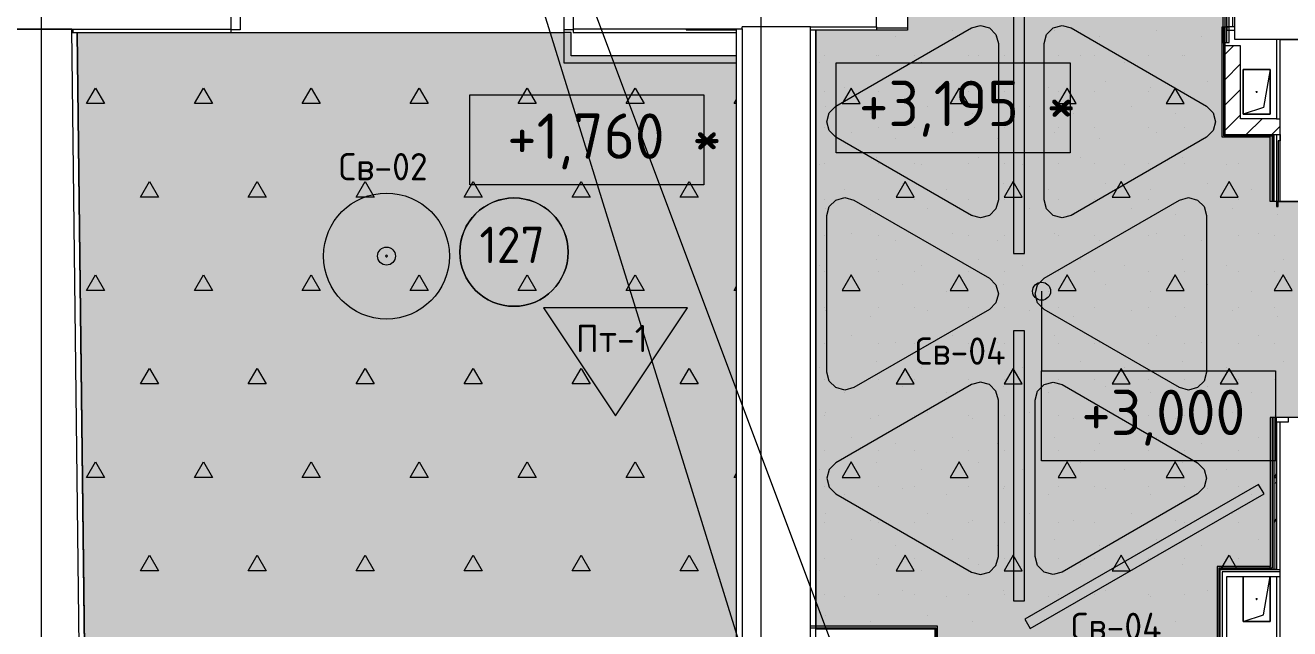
# Model space of a CAD drawing. Header units: millimetres. Extents: x -13069 to 207500, y -71366 to 56785.
# Drawn here: x 160737 to 167764, y 18785 to 22140 of the extents above; entities that cross this region are included whole.
import ezdxf

# ---------------------------------------------------------------- set-up
doc = ezdxf.new("R2010")
doc.units = ezdxf.units.MM
for name, color, linetype, true_color in [('PDF _зоны-номер помещения', 7, 'Continuous', 0xffffff), ('PDF _Ригели', 7, 'Continuous', 0x959595), ('PDF _светильники', 7, 'Continuous', 0xffffff)]:
    doc.layers.add(name, color=color, linetype=linetype, true_color=true_color)
for name, color, linetype in [('PDF _Подложка без мебели', 7, 'Continuous'), ('PDF _Потолки - марка', 7, 'Continuous'), ('PDF _потолки - панели', 7, 'Continuous'), ('PDF _светильники - марка', 7, 'Continuous'), ('PDF _Текст', 7, 'Continuous')]:
    doc.layers.add(name, color=color, linetype=linetype)
doc.layers.add('PDF _Потолки', color=7, linetype='Continuous', lineweight=5, true_color=0x535353)
doc.styles.add('PDF GOST Common', font='GOST_Common.ttf')

msp = doc.modelspace()

# ---------------------------------------------------------------- hatches: boundary and pattern name
at = {"layer": 'PDF _Потолки', "true_color": 0xffffff, "transparency": 33554559}
for points in [[(164998.924, 22658.343), (164998.924, 26422.341), (165168.919, 26422.341), (165168.919, 27608.343), (167412.919, 27608.343), (167427.922, 25005.844), (167427.922, 23805.844), (167427.922, 22132.342), (167397.123, 22132.342), (167397.123, 21526.544), (167675.12, 21526.544), (167675.12, 21159.741), (168160.02, 21159.741), (168157.225, 22062.441), (170317.021, 22062.441), (170317.021, 22667.443), (170565.422, 22667.443), (168531.523, 22676.443), (168531.523, 23506.442), (167977.922, 23506.442), (167977.922, 33404.643), (173867.619, 33404.643), (173925.022, 26392.343), (173779.82, 26392.343), (173779.82, 25405.941), (173933.024, 25405.941), (173955.32, 22652.441), (171517.021, 22663.241), (171517.021, 22007.443), (173980.522, 22007.443), (173998.82, 19747.442), (173800.822, 19747.442), (173800.822, 18418.542), (174009.52, 18418.542), (168168.321, 18418.243), (168163.621, 19961.541), (168163.621, 19961.041), (167690.123, 19961.041), (167690.123, 19115.341), (167375.12, 19115.341), (167375.12, 18483.041), (165792.021, 18483.041), (165792.021, 18784.542), (165130.223, 18784.542), (165130.223, 22112.341), (165639.524, 22112.341), (165639.524, 22658.343)], [(161025.224, 22098.843), (163731.321, 22098.843), (163731.321, 21930.142), (164690.22, 21930.142), (164690.22, 14689.443), (164305.021, 14689.443), (164305.021, 14360.043), (161369.12, 14360.043), (161369.12, 14649.041), (161114.219, 14649.041)]]:
    msp.add_hatch(color=7, dxfattribs=at).paths.add_polyline_path(points)
at = {"layer": 'PDF _потолки - панели', "true_color": 0x7b6544, "transparency": 33554559}
for points in [[(166144.822, 21169.644), (166131.419, 21119.644), (166094.822, 21083.041), (166044.822, 21069.644), (165994.822, 21083.041), (165241.624, 21517.843), (165205.021, 21554.443), (165191.624, 21604.443), (165205.021, 21654.443), (165241.624, 21691.043), (165994.822, 22125.842), (166044.822, 22139.242), (166094.822, 22125.842), (166131.419, 22089.242), (166144.822, 22039.242)], [(167301.524, 20212.341), (167288.121, 20162.341), (167251.524, 20125.741), (167201.524, 20112.341), (167151.524, 20125.741), (166398.423, 20560.543), (166361.723, 20597.143), (166348.423, 20647.143), (166361.723, 20697.143), (166398.423, 20733.743), (167151.524, 21168.542), (167201.524, 21181.942), (167251.524, 21168.542), (167288.121, 21131.942), (167301.524, 21081.942)]]:
    msp.add_hatch(color=37, dxfattribs=at).paths.add_polyline_path(points)
at = {"layer": 'PDF _потолки - панели', "transparency": 33554559}
for points in [[(166144.822, 21169.644), (166131.419, 21119.644), (166094.822, 21083.041), (166044.822, 21069.644), (165994.822, 21083.041), (165241.624, 21517.843), (165205.021, 21554.443), (165191.624, 21604.443), (165205.021, 21654.443), (165241.624, 21691.043), (165994.822, 22125.842), (166044.822, 22139.242), (166094.822, 22125.842), (166131.419, 22089.242), (166144.822, 22039.242)], [(167301.524, 20212.341), (167288.121, 20162.341), (167251.524, 20125.741), (167201.524, 20112.341), (167151.524, 20125.741), (166398.423, 20560.543), (166361.723, 20597.143), (166348.423, 20647.143), (166361.723, 20697.143), (166398.423, 20733.743), (167151.524, 21168.542), (167201.524, 21181.942), (167251.524, 21168.542), (167288.121, 21131.942), (167301.524, 21081.942)]]:
    msp.add_hatch(color=256, dxfattribs=at).paths.add_polyline_path(points)
at = {"layer": 'PDF _потолки - панели', "true_color": 0xffffff, "transparency": 33554559}
msp.add_hatch(color=7, dxfattribs=at).paths.add_polyline_path([(166398.423, 22039.242), (166411.723, 22089.242), (166448.423, 22125.842), (166498.423, 22139.242), (166548.423, 22125.842), (167301.524, 21691.043), (167338.121, 21654.443), (167351.524, 21604.443), (167338.121, 21554.443), (167301.524, 21517.843), (166548.423, 21083.041), (166498.423, 21069.644), (166448.423, 21083.041), (166411.723, 21119.644), (166398.423, 21169.644)])
at = {"layer": 'PDF _потолки - панели', "true_color": 0x7fbbd8, "transparency": 33554559}
for points in [[(165191.624, 21081.942), (165205.021, 21131.942), (165241.624, 21168.542), (165291.624, 21181.942), (165341.624, 21168.542), (166094.822, 20733.743), (166131.419, 20697.143), (166144.822, 20647.143), (166131.419, 20597.143), (166094.822, 20560.543), (165341.624, 20125.741), (165291.624, 20112.341), (165241.624, 20125.741), (165205.021, 20162.341), (165191.624, 20212.341)], [(166348.423, 20056.143), (166361.723, 20106.143), (166398.423, 20142.742), (166448.423, 20156.143), (166498.423, 20142.742), (167251.524, 19707.943), (167288.121, 19671.343), (167301.524, 19621.343), (167288.121, 19571.343), (167251.524, 19534.741), (166498.423, 19099.841), (166448.423, 19086.444), (166398.423, 19099.841), (166361.723, 19136.444), (166348.423, 19186.444)]]:
    msp.add_hatch(color=143, dxfattribs=at).paths.add_polyline_path(points)
at = {"layer": 'PDF _потолки - панели', "true_color": 0xc0ffff, "transparency": 33554559}
msp.add_hatch(color=254, dxfattribs=at).paths.add_polyline_path([(166144.822, 20056.143), (166144.822, 19186.444), (166131.419, 19136.444), (166094.822, 19099.841), (166044.822, 19086.444), (165994.822, 19099.841), (165241.624, 19534.741), (165205.021, 19571.343), (165191.624, 19621.343), (165205.021, 19671.343), (165241.624, 19707.943), (165994.822, 20142.742), (166044.822, 20156.143), (166094.822, 20142.742), (166131.419, 20106.143)])
at = {"layer": 'PDF _Ригели', "transparency": 33554559}
msp.add_hatch(color=256, dxfattribs=at).paths.add_polyline_path([(166434.825, 20661.843), (166420.219, 20626.443), (166384.825, 20611.843), (166349.522, 20626.443), (166334.825, 20661.843), (166349.522, 20697.143), (166384.825, 20711.843), (166420.219, 20697.143)])

# ---------------------------------------------------------------- linework, layer by layer
at = {"layer": 'PDF _зоны-номер помещения', "color": 7, "lineweight": 13}
msp.add_lwpolyline([(163452.922, 21180.242, 0.4142202), (163151.719, 20879.043, 0.41416191), (163452.922, 20577.941, 0.41416186), (163754.124, 20879.043, 0.41422015)], format="xyb", close=True, dxfattribs=at)
at = {"layer": 'PDF _зоны-номер помещения', "color": 7, "lineweight": 0}
msp.add_circle((163452.911, 20879.083), 301.213, dxfattribs=at)
at = {"layer": 'PDF _Подложка без мебели', "lineweight": 18}
for points in [[(164826.622, -7031.659, -0.41419022), (165226.622, -7431.659, -0.4141845), (164826.622, -7831.659, -0.4141845), (164426.622, -7431.659, -0.41419022), (164826.622, -7031.659), (164826.622, 46201.342)], [(160826.622, -7031.659, -0.41419022), (161226.622, -7431.659, -0.4141845), (160826.622, -7831.659, -0.4141845), (160426.622, -7431.659, -0.41419022), (160826.622, -7031.659), (160826.622, 23335.342)], [(167577.623, 21770.342, 0.42012954), (167580.119, 21767.843, 0.42052337), (167582.621, 21770.342)], [(167577.623, 18950.341, 0.41967078), (167580.119, 18947.842, 0.42006519), (167582.621, 18950.341)]]:
    msp.add_lwpolyline(points, format="xyb", dxfattribs=at)
for points in [[(167427.922, 23786.141), (167427.922, 23805.844), (167392.924, 23805.844), (167392.924, 22044.943), (167427.922, 22044.943), (167427.922, 22141.543)], [(167403.923, 23805.844), (167403.923, 22044.943)], [(167412.919, 23805.844), (167412.919, 22044.943)], [(167457.823, 22132.342), (167447.221, 22132.342), (167447.221, 22642.343), (167457.823, 22642.343), (167457.823, 22062.441), (170317.021, 22062.441), (170317.021, 22632.443), (170317.021, 22687.441), (168546.519, 22687.441), (168546.519, 23506.442), (168531.523, 23506.442), (168431.523, 23506.442), (168012.919, 23506.442), (168012.919, 23806.442), (167957.92, 23806.442), (167957.92, 23805.844), (167957.92, 22632.443), (170317.021, 22632.443)], [(161001.322, 22119.644), (161001.322, 22099.642), (161881.321, 22099.642), (161881.321, 22119.644), (161881.321, 22629.641), (161881.321, 22800.643), (159881.523, 22800.643), (158291.52, 22800.643), (156791.221, 22800.643), (156791.52, 22779.641), (158291.52, 22779.641)], [(163781.321, 22779.641), (164258.921, 22779.641), (164258.921, 22800.643), (163781.321, 22800.643), (163781.321, 22629.641), (163781.321, 22119.644)], [(164720.219, 14678.042), (165100.224, 14678.042), (165100.224, 22132.342), (165467.222, 22132.342), (165467.222, 22642.343), (165467.222, 22658.343), (165639.524, 22658.343), (165639.524, 22112.341), (165100.224, 22112.341)], [(164690.22, 21930.142), (163731.321, 21930.142), (163731.321, 22099.642), (163731.321, 22528.643), (161931.321, 22528.643), (161931.321, 22115.243), (161881.321, 22115.243)], [(161369.12, 14340.042), (161369.12, 14649.041), (161084.422, 14649.041), (161084.422, 14629.043), (160995.024, 22119.644), (160614.921, 22119.644), (160995.024, 22119.644), (161881.321, 22119.644)], [(161001.322, 22115.243), (160995.024, 22115.243)], [(161084.324, 14639.044), (161114.323, 14639.343), (161025.224, 22098.843), (160995.219, 22098.541)], [(163781.321, 22115.243), (163731.321, 22115.243)], [(164690.22, 21970.141), (163771.324, 21970.141), (163771.324, 22099.642), (163731.321, 22099.642)], [(164408.921, 22119.644), (163781.321, 22119.644), (163781.321, 22099.642), (164690.22, 22099.642)], [(164720.219, 22121.142), (164720.219, 14678.042), (164322.02, 14678.042), (164322.02, 14330.041)], [(164690.22, 22119.644), (164408.921, 22119.644), (164408.921, 22115.243), (164690.22, 22115.243), (164690.22, 22121.142), (164720.219, 22121.142), (164720.219, 22132.342)], [(164690.22, 14689.443), (164690.22, 22115.243)], [(165100.224, 14698.043), (165130.223, 14698.043), (165130.223, 22112.341)], [(165467.222, 22132.342), (165467.222, 22112.341)], [(165467.222, 22125.341), (165639.524, 22125.341)], [(167690.123, 21159.741), (167655.119, 21159.741), (167655.119, 21517.541), (167388.121, 21517.541), (167388.121, 22132.342), (167403.123, 22132.342), (167403.123, 21532.543), (167690.123, 21532.543), (167690.123, 21159.741), (167690.123, 21133.343), (167700.12, 21133.343), (167700.022, 21159.741)], [(167397.123, 22132.342), (167397.123, 21526.544), (167666.124, 21526.544), (167666.124, 21159.741)], [(167447.221, 22132.342), (167414.524, 22132.342), (167414.524, 22112.341), (167457.823, 22112.341)], [(167690.123, 22062.441), (167690.123, 21620.541), (167491.124, 21620.541), (167491.124, 22026.544), (167403.123, 22026.544)], [(167690.123, 21620.541), (167710.124, 21620.541), (167710.124, 22060.043), (167710.124, 22062.441)], [(167690.123, 21532.543), (167710.124, 21532.543), (167710.124, 21498.641), (167699.021, 21498.541), (167700.022, 21159.741), (168140.025, 21161.041), (168137.223, 22062.441), (168157.225, 22062.441), (168157.322, 22027.441), (168159.019, 21499.941), (168160.02, 21161.141)], [(167710.124, 21159.741), (167710.124, 21498.641), (167710.124, 22060.043), (168137.223, 22061.343), (168140.025, 21161.041), (168195.024, 21161.242), (168192.424, 22007.443), (170317.021, 22007.443), (170317.021, 22062.441), (168160.722, 22062.441), (168160.722, 22042.443), (170317.021, 22042.443)], [(167655.119, 21895.342), (167505.119, 21895.342), (167505.119, 21645.342)], [(167655.119, 21517.541), (167655.119, 21526.544)], [(167675.12, 21532.543), (167675.12, 21159.741)], [(167700.022, 21159.741), (167700.022, 21159.741)], [(167690.123, 19933.343), (167690.123, 19959.741), (167655.119, 19959.741), (167655.119, 19130.343), (167360.124, 19130.343), (167360.124, 18468.041), (167688.023, 18468.041), (167688.023, 18483.041)], [(167666.124, 19959.741), (167666.124, 19121.343), (167369.12, 19121.343), (167369.12, 18477.041), (167688.023, 18477.041)], [(167675.12, 19959.741), (167675.12, 19115.341)], [(167762.12, 13906.042), (168162.12, 13907.241), (168143.62, 19961.041), (167755.119, 19959.841), (167755.119, 19933.343), (167710.124, 19933.343)], [(167710.124, 14705.343), (167710.124, 17841.741), (167710.124, 19933.343), (167690.123, 19933.343), (167690.123, 19115.341), (167375.12, 19115.341), (167375.12, 18483.041), (167406.12, 18483.041)], [(167675.12, 19859.942), (167677.024, 19859.942)], [(167675.12, 19656.741), (167677.024, 19656.741)], [(167690.123, 19604.342), (167683.219, 19592.343)], [(167686.32, 19394.644), (167675.12, 19375.143)], [(167686.32, 19394.644), (167686.32, 19394.644)], [(167675.12, 19351.943), (167677.024, 19351.943)], [(167655.119, 19121.343), (167655.119, 19130.343)], [(167690.123, 19115.341), (167710.124, 19115.341)], [(167375.12, 18523.043), (167406.12, 18523.043), (167406.12, 18483.041), (167688.023, 18483.041), (167712.022, 18483.041), (167712.022, 18523.043), (167415.123, 18523.043), (167415.123, 19075.341), (167690.123, 19075.341), (167690.123, 14803.042), (167453.624, 14803.042)], [(167710.124, 19102.343), (167388.121, 19102.343), (167388.121, 18523.043)], [(167505.119, 18825.341), (167655.119, 18825.341), (167655.119, 19075.341), (167655.119, 18825.341), (167505.119, 18825.341), (167505.119, 19075.341), (167505.119, 18825.341), (167617.619, 18862.841), (167655.119, 19075.341)], [(167690.123, 19075.341), (167710.124, 19075.341)], [(165130.223, 18468.041), (165807.023, 18468.041), (165807.023, 18799.542), (165100.224, 18799.542)], [(165100.224, 18790.542), (165798.02, 18790.542), (165798.02, 18477.041), (165130.223, 18477.041)]]:
    msp.add_lwpolyline(points, dxfattribs=at)
at = {"layer": 'PDF _Подложка без мебели', "color": 8, "lineweight": 18, "true_color": 0x7f7f7f}
msp.add_lwpolyline([(165100.224, 22132.342), (164720.219, 22132.342)], dxfattribs=at)
at = {"layer": 'PDF _Подложка без мебели', "color": 250, "lineweight": 18, "true_color": 0x353535}
for points in [[(167403.123, 21978.741), (167450.92, 22026.544)], [(167403.123, 21837.341), (167491.124, 21925.341)], [(167403.123, 21695.941), (167491.124, 21783.941)], [(167403.123, 21554.443), (167491.124, 21642.443)], [(167522.624, 21532.543), (167610.624, 21620.541)], [(167664.024, 21532.543), (167710.124, 21578.643)]]:
    msp.add_lwpolyline(points, dxfattribs=at)
at = {"layer": 'PDF _Подложка без мебели', "lineweight": 18}
for points in [[(167505.119, 21645.342), (167505.119, 21895.342), (167655.119, 21895.342), (167655.119, 21645.342)], [(167655.119, 21895.342), (167617.619, 21682.842), (167505.119, 21645.342), (167655.119, 21645.342)]]:
    msp.add_lwpolyline(points, close=True, dxfattribs=at)
msp.add_arc((167580.153, 18950.965), 3.123, 244.7122474, 269.3738764, dxfattribs=at)
for points in [[(167577.623, 21770.342), (167577.623, 21771.643), (167578.721, 21772.842), (167580.119, 21772.842)], [(167577.623, 21770.342), (167577.623, 21771.142), (167578.123, 21772.042), (167578.819, 21772.442)], [(167580.119, 21767.843), (167579.722, 21767.843), (167579.222, 21767.941), (167578.819, 21768.142)], [(167580.119, 21772.842), (167581.523, 21772.842), (167582.621, 21771.643), (167582.621, 21770.342)], [(167580.119, 21772.842), (167581.224, 21772.842), (167582.225, 21772.042), (167582.524, 21770.941)], [(167582.524, 21769.644), (167582.225, 21768.542), (167581.224, 21767.843), (167580.119, 21767.843)], [(167577.623, 18950.341), (167577.623, 18951.641), (167578.721, 18952.841), (167580.119, 18952.841)], [(167577.623, 18950.341), (167577.623, 18951.141), (167578.123, 18952.041), (167578.819, 18952.441)], [(167580.119, 18952.841), (167581.523, 18952.841), (167582.621, 18951.641), (167582.621, 18950.341)], [(167580.119, 18952.841), (167581.224, 18952.841), (167582.225, 18952.041), (167582.524, 18950.942)], [(167582.524, 18949.642), (167582.225, 18948.541), (167581.224, 18947.842), (167580.119, 18947.842)]]:
    msp.add_open_spline(points, degree=3, dxfattribs=at)
at = {"layer": 'PDF _Подложка без мебели', "lineweight": 0, "transparency": 33554559}
for points in [[(163771.324, 21970.141), (163731.321, 21970.141), (163771.324, 22099.642), (163731.321, 22099.642)], [(163731.321, 21930.142), (163731.321, 21970.141), (164690.22, 21930.142), (164690.22, 21970.141)]]:
    msp.add_solid(points, dxfattribs=at)
at = {"layer": 'PDF _Потолки', "color": 7, "lineweight": 13}
for points in [[(170317.021, 22667.443), (170317.021, 22062.441), (168157.225, 22062.441), (168160.02, 21159.741), (167675.12, 21159.741), (167675.12, 21526.544), (167397.123, 21526.544), (167397.123, 22132.342), (167427.922, 22132.342), (167427.922, 23805.844)], [(165639.524, 22658.343), (165639.524, 22112.341), (165130.223, 22112.341), (165130.223, 18784.542), (165792.021, 18784.542), (165792.021, 18483.041), (167375.12, 18483.041), (167375.12, 19115.341), (167690.123, 19115.341), (167690.123, 19961.041), (168163.621, 19961.041), (168163.621, 19961.541), (168168.321, 18418.243), (174009.52, 18418.542), (173800.822, 18418.542), (173800.822, 19747.442), (173998.82, 19747.442), (173980.522, 22007.443), (171517.021, 22007.443), (171517.021, 22663.241)], [(164690.22, 21704.943), (164676.622, 21704.943), (164690.22, 21728.543)], [(164690.22, 20665.643), (164676.622, 20665.643), (164690.22, 20689.242)], [(164690.22, 19626.443), (164676.622, 19626.443), (164690.22, 19650.042)]]:
    msp.add_lwpolyline(points, dxfattribs=at)
for points in [[(161025.224, 22098.843), (161114.219, 14649.041), (161369.12, 14649.041), (161369.12, 14360.043), (164305.021, 14360.043), (164305.021, 14689.443), (164690.22, 14689.443), (164690.22, 21930.142), (163731.321, 21930.142), (163731.321, 22098.843)], [(161176.622, 21704.943), (161076.622, 21704.943), (161126.622, 21791.543)], [(161776.622, 21704.943), (161676.622, 21704.943), (161726.622, 21791.543)], [(162376.622, 21704.943), (162276.622, 21704.943), (162326.622, 21791.543)], [(162976.622, 21704.943), (162876.622, 21704.943), (162926.622, 21791.543)], [(163576.622, 21704.943), (163476.622, 21704.943), (163526.622, 21791.543)], [(164176.622, 21704.943), (164076.622, 21704.943), (164126.622, 21791.543)], [(161476.622, 21185.342), (161376.622, 21185.342), (161426.622, 21271.942)], [(162076.622, 21185.342), (161976.622, 21185.342), (162026.622, 21271.942)], [(162676.622, 21185.342), (162576.622, 21185.342), (162626.622, 21271.942)], [(163276.622, 21185.342), (163176.622, 21185.342), (163226.622, 21271.942)], [(163876.622, 21185.342), (163776.622, 21185.342), (163826.622, 21271.942)], [(164476.622, 21185.342), (164376.622, 21185.342), (164426.622, 21271.942)], [(161176.622, 20665.643), (161076.622, 20665.643), (161126.622, 20752.243)], [(161776.622, 20665.643), (161676.622, 20665.643), (161726.622, 20752.243)], [(162376.622, 20665.643), (162276.622, 20665.643), (162326.622, 20752.243)], [(162976.622, 20665.643), (162876.622, 20665.643), (162926.622, 20752.243)], [(163576.622, 20665.643), (163476.622, 20665.643), (163526.622, 20752.243)], [(164176.622, 20665.643), (164076.622, 20665.643), (164126.622, 20752.243)], [(161476.622, 20146.041), (161376.622, 20146.041), (161426.622, 20232.641)], [(162076.622, 20146.041), (161976.622, 20146.041), (162026.622, 20232.641)], [(162676.622, 20146.041), (162576.622, 20146.041), (162626.622, 20232.641)], [(163276.622, 20146.041), (163176.622, 20146.041), (163226.622, 20232.641)], [(163876.622, 20146.041), (163776.622, 20146.041), (163826.622, 20232.641)], [(164476.622, 20146.041), (164376.622, 20146.041), (164426.622, 20232.641)], [(161176.622, 19626.443), (161076.622, 19626.443), (161126.622, 19713.043)], [(161776.622, 19626.443), (161676.622, 19626.443), (161726.622, 19713.043)], [(162376.622, 19626.443), (162276.622, 19626.443), (162326.622, 19713.043)], [(162976.622, 19626.443), (162876.622, 19626.443), (162926.622, 19713.043)], [(163576.622, 19626.443), (163476.622, 19626.443), (163526.622, 19713.043)], [(164176.622, 19626.443), (164076.622, 19626.443), (164126.622, 19713.043)], [(161476.622, 19106.842), (161376.622, 19106.842), (161426.622, 19193.441)], [(162076.622, 19106.842), (161976.622, 19106.842), (162026.622, 19193.441)], [(162676.622, 19106.842), (162576.622, 19106.842), (162626.622, 19193.441)], [(163276.622, 19106.842), (163176.622, 19106.842), (163226.622, 19193.441)], [(163876.622, 19106.842), (163776.622, 19106.842), (163826.622, 19193.441)], [(164476.622, 19106.842), (164376.622, 19106.842), (164426.622, 19193.441)]]:
    msp.add_lwpolyline(points, close=True, dxfattribs=at)
at = {"layer": 'PDF _Потолки', "color": 161, "lineweight": 20, "true_color": 0x40a5ff}
for points in [[(165326.823, 22111.343), (165326.823, 22111.343)], [(165574.223, 22075.942), (165574.223, 22075.942)], [(165892.424, 22111.343), (165892.424, 22111.343)], [(166139.921, 22075.942), (166139.921, 22075.942)], [(166458.122, 22111.343), (166458.122, 22111.343)], [(166705.619, 22075.942), (166705.619, 22075.942)], [(167023.82, 22111.343), (167023.82, 22111.343)], [(167271.324, 22075.942), (167271.324, 22075.942)], [(165150.022, 21934.542), (165150.022, 21934.542)], [(165176.622, 21973.342), (165176.622, 21973.342)], [(165468.223, 21969.943), (165468.223, 21969.943)], [(165476.622, 21973.342), (165476.622, 21973.342)], [(165676.622, 21973.342), (165676.622, 21973.342)], [(165715.721, 21934.542), (165715.721, 21934.542)], [(165976.622, 21973.342), (165976.622, 21973.342)], [(166033.921, 21969.943), (166033.921, 21969.943)], [(166176.622, 21973.342), (166176.622, 21973.342)], [(166281.321, 21934.542), (166281.321, 21934.542)], [(166476.622, 21973.342), (166476.622, 21973.342)], [(166599.522, 21969.943), (166599.522, 21969.943)], [(166676.622, 21973.342), (166676.622, 21973.342)], [(166847.02, 21934.542), (166847.02, 21934.542)], [(166976.622, 21973.342), (166976.622, 21973.342)], [(167165.22, 21969.943), (167165.22, 21969.943)], [(167176.622, 21973.342), (167176.622, 21973.342)], [(165291.423, 21793.142), (165291.423, 21793.142)], [(165609.623, 21828.543), (165609.623, 21828.543)], [(165857.121, 21793.142), (165857.121, 21793.142)], [(166175.322, 21828.543), (166175.322, 21828.543)], [(166422.819, 21793.142), (166422.819, 21793.142)], [(166741.02, 21828.543), (166741.02, 21828.543)], [(166988.523, 21793.142), (166988.523, 21793.142)], [(167306.724, 21828.543), (167306.724, 21828.543)], [(165176.622, 21773.342), (165176.622, 21773.342)], [(165476.622, 21773.342), (165476.622, 21773.342)], [(165676.622, 21773.342), (165676.622, 21773.342)], [(165976.622, 21773.342), (165976.622, 21773.342)], [(166176.622, 21773.342), (166176.622, 21773.342)], [(166476.622, 21773.342), (166476.622, 21773.342)], [(166676.622, 21773.342), (166676.622, 21773.342)], [(166976.622, 21773.342), (166976.622, 21773.342)], [(167176.622, 21773.342), (167176.622, 21773.342)], [(165185.319, 21687.042), (165185.319, 21687.042)], [(165432.823, 21651.742), (165432.823, 21651.742)], [(165751.023, 21687.042), (165751.023, 21687.042)], [(165998.521, 21651.742), (165998.521, 21651.742)], [(166316.722, 21687.042), (166316.722, 21687.042)], [(166564.219, 21651.742), (166564.219, 21651.742)], [(166882.42, 21687.042), (166882.42, 21687.042)], [(167129.924, 21651.742), (167129.924, 21651.742)], [(165176.622, 21573.342), (165176.622, 21573.342)], [(165476.622, 21573.342), (165476.622, 21573.342)], [(165676.622, 21573.342), (165676.622, 21573.342)], [(165976.622, 21573.342), (165976.622, 21573.342)], [(166176.622, 21573.342), (166176.622, 21573.342)], [(166476.622, 21573.342), (166476.622, 21573.342)], [(166676.622, 21573.342), (166676.622, 21573.342)], [(166976.622, 21573.342), (166976.622, 21573.342)], [(167176.622, 21573.342), (167176.622, 21573.342)], [(165326.823, 21545.642), (165326.823, 21545.642)], [(165574.223, 21510.342), (165574.223, 21510.342)], [(165892.424, 21545.642), (165892.424, 21545.642)], [(166139.921, 21510.342), (166139.921, 21510.342)], [(166458.122, 21545.642), (166458.122, 21545.642)], [(166705.619, 21510.342), (166705.619, 21510.342)], [(167023.82, 21545.642), (167023.82, 21545.642)], [(167271.324, 21510.342), (167271.324, 21510.342)], [(165150.022, 21368.841), (165150.022, 21368.841)], [(165176.622, 21373.342), (165176.622, 21373.342)], [(165468.223, 21404.241), (165468.223, 21404.241)], [(165476.622, 21373.342), (165476.622, 21373.342)], [(165676.622, 21373.342), (165676.622, 21373.342)], [(165715.721, 21368.841), (165715.721, 21368.841)], [(165976.622, 21373.342), (165976.622, 21373.342)], [(166033.921, 21404.241), (166033.921, 21404.241)], [(166176.622, 21373.342), (166176.622, 21373.342)], [(166281.321, 21368.841), (166281.321, 21368.841)], [(166476.622, 21373.342), (166476.622, 21373.342)], [(166599.522, 21404.241), (166599.522, 21404.241)], [(166676.622, 21373.342), (166676.622, 21373.342)], [(166847.02, 21368.841), (166847.02, 21368.841)], [(166976.622, 21373.342), (166976.622, 21373.342)], [(167165.22, 21404.241), (167165.22, 21404.241)], [(167176.622, 21373.342), (167176.622, 21373.342)], [(167412.724, 21368.841), (167412.724, 21368.841)], [(167476.622, 21373.342), (167476.622, 21373.342)], [(165291.423, 21227.441), (165291.423, 21227.441)], [(165609.623, 21262.841), (165609.623, 21262.841)], [(165857.121, 21227.441), (165857.121, 21227.441)], [(166175.322, 21262.841), (166175.322, 21262.841)], [(166422.819, 21227.441), (166422.819, 21227.441)], [(166741.02, 21262.841), (166741.02, 21262.841)], [(166988.523, 21227.441), (166988.523, 21227.441)], [(167306.724, 21262.841), (167306.724, 21262.841)], [(167554.124, 21227.441), (167554.124, 21227.441)], [(165176.622, 21173.342), (165176.622, 21173.342)], [(165476.622, 21173.342), (165476.622, 21173.342)], [(165676.622, 21173.342), (165676.622, 21173.342)], [(165976.622, 21173.342), (165976.622, 21173.342)], [(166176.622, 21173.342), (166176.622, 21173.342)], [(166476.622, 21173.342), (166476.622, 21173.342)], [(166676.622, 21173.342), (166676.622, 21173.342)], [(166976.622, 21173.342), (166976.622, 21173.342)], [(167176.622, 21173.342), (167176.622, 21173.342)], [(167476.622, 21173.342), (167476.622, 21173.342)], [(165185.319, 21121.441), (165185.319, 21121.441)], [(165432.823, 21086.041), (165432.823, 21086.041)], [(165751.023, 21121.441), (165751.023, 21121.441)], [(165998.521, 21086.041), (165998.521, 21086.041)], [(166316.722, 21121.441), (166316.722, 21121.441)], [(166564.219, 21086.041), (166564.219, 21086.041)], [(166882.42, 21121.441), (166882.42, 21121.441)], [(167129.924, 21086.041), (167129.924, 21086.041)], [(167448.124, 21121.441), (167448.124, 21121.441)], [(167695.622, 21086.041), (167695.622, 21086.041)], [(165176.622, 20973.342), (165176.622, 20973.342)], [(165326.823, 20979.943), (165326.823, 20979.943)], [(165476.622, 20973.342), (165476.622, 20973.342)], [(165574.223, 20944.644), (165574.223, 20944.644)], [(165676.622, 20973.342), (165676.622, 20973.342)], [(165892.424, 20979.943), (165892.424, 20979.943)], [(165976.622, 20973.342), (165976.622, 20973.342)], [(166139.921, 20944.644), (166139.921, 20944.644)], [(166176.622, 20973.342), (166176.622, 20973.342)], [(166458.122, 20979.943), (166458.122, 20979.943)], [(166476.622, 20973.342), (166476.622, 20973.342)], [(166676.622, 20973.342), (166676.622, 20973.342)], [(166705.619, 20944.644), (166705.619, 20944.644)], [(166976.622, 20973.342), (166976.622, 20973.342)], [(167023.82, 20979.943), (167023.82, 20979.943)], [(167176.622, 20973.342), (167176.622, 20973.342)], [(167271.324, 20944.644), (167271.324, 20944.644)], [(167476.622, 20973.342), (167476.622, 20973.342)], [(167589.524, 20979.943), (167589.524, 20979.943)], [(167676.622, 20973.342), (167676.622, 20973.342)], [(165150.022, 20803.243), (165150.022, 20803.243)], [(165468.223, 20838.543), (165468.223, 20838.543)], [(165715.721, 20803.243), (165715.721, 20803.243)], [(166033.921, 20838.543), (166033.921, 20838.543)], [(166281.321, 20803.243), (166281.321, 20803.243)], [(166599.522, 20838.543), (166599.522, 20838.543)], [(166847.02, 20803.243), (166847.02, 20803.243)], [(167165.22, 20838.543), (167165.22, 20838.543)], [(167412.724, 20803.243), (167412.724, 20803.243)], [(167730.925, 20838.543), (167730.925, 20838.543)], [(165176.622, 20773.342), (165176.622, 20773.342)], [(165476.622, 20773.342), (165476.622, 20773.342)], [(165676.622, 20773.342), (165676.622, 20773.342)], [(165976.622, 20773.342), (165976.622, 20773.342)], [(166176.622, 20773.342), (166176.622, 20773.342)], [(166476.622, 20773.342), (166476.622, 20773.342)], [(166676.622, 20773.342), (166676.622, 20773.342)], [(166976.622, 20773.342), (166976.622, 20773.342)], [(167176.622, 20773.342), (167176.622, 20773.342)], [(167476.622, 20773.342), (167476.622, 20773.342)], [(167676.622, 20773.342), (167676.622, 20773.342)], [(165291.423, 20661.743), (165291.423, 20661.743)], [(165609.623, 20697.143), (165609.623, 20697.143)], [(165857.121, 20661.743), (165857.121, 20661.743)], [(166175.322, 20697.143), (166175.322, 20697.143)], [(166422.819, 20661.743), (166422.819, 20661.743)], [(166741.02, 20697.143), (166741.02, 20697.143)], [(166988.523, 20661.743), (166988.523, 20661.743)], [(167306.724, 20697.143), (167306.724, 20697.143)], [(167554.124, 20661.743), (167554.124, 20661.743)], [(165176.622, 20573.342), (165176.622, 20573.342)], [(165185.319, 20555.743), (165185.319, 20555.743)], [(165432.823, 20520.342), (165432.823, 20520.342)], [(165476.622, 20573.342), (165476.622, 20573.342)], [(165676.622, 20573.342), (165676.622, 20573.342)], [(165751.023, 20555.743), (165751.023, 20555.743)], [(165976.622, 20573.342), (165976.622, 20573.342)], [(165998.521, 20520.342), (165998.521, 20520.342)], [(166176.622, 20573.342), (166176.622, 20573.342)], [(166316.722, 20555.743), (166316.722, 20555.743)], [(166476.622, 20573.342), (166476.622, 20573.342)], [(166564.219, 20520.342), (166564.219, 20520.342)], [(166676.622, 20573.342), (166676.622, 20573.342)], [(166882.42, 20555.743), (166882.42, 20555.743)], [(166976.622, 20573.342), (166976.622, 20573.342)], [(167129.924, 20520.342), (167129.924, 20520.342)], [(167176.622, 20573.342), (167176.622, 20573.342)], [(167448.124, 20555.743), (167448.124, 20555.743)], [(167476.622, 20573.342), (167476.622, 20573.342)], [(167676.622, 20573.342), (167676.622, 20573.342)], [(167695.622, 20520.342), (167695.622, 20520.342)], [(165326.823, 20414.242), (165326.823, 20414.242)], [(165574.223, 20378.942), (165574.223, 20378.942)], [(165892.424, 20414.242), (165892.424, 20414.242)], [(166139.921, 20378.942), (166139.921, 20378.942)], [(166458.122, 20414.242), (166458.122, 20414.242)], [(166705.619, 20378.942), (166705.619, 20378.942)], [(167023.82, 20414.242), (167023.82, 20414.242)], [(167271.324, 20378.942), (167271.324, 20378.942)], [(167589.524, 20414.242), (167589.524, 20414.242)], [(165176.622, 20373.342), (165176.622, 20373.342)], [(165476.622, 20373.342), (165476.622, 20373.342)], [(165676.622, 20373.342), (165676.622, 20373.342)], [(165976.622, 20373.342), (165976.622, 20373.342)], [(166176.622, 20373.342), (166176.622, 20373.342)], [(166476.622, 20373.342), (166476.622, 20373.342)], [(166676.622, 20373.342), (166676.622, 20373.342)], [(166976.622, 20373.342), (166976.622, 20373.342)], [(167176.622, 20373.342), (167176.622, 20373.342)], [(167476.622, 20373.342), (167476.622, 20373.342)], [(167676.622, 20373.342), (167676.622, 20373.342)], [(165150.022, 20237.542), (165150.022, 20237.542)], [(165468.223, 20272.842), (165468.223, 20272.842)], [(165715.721, 20237.542), (165715.721, 20237.542)], [(166033.921, 20272.842), (166033.921, 20272.842)], [(166281.321, 20237.542), (166281.321, 20237.542)], [(166599.522, 20272.842), (166599.522, 20272.842)], [(166847.02, 20237.542), (166847.02, 20237.542)], [(167165.22, 20272.842), (167165.22, 20272.842)], [(167412.724, 20237.542), (167412.724, 20237.542)], [(167730.925, 20272.842), (167730.925, 20272.842)], [(165176.622, 20173.342), (165176.622, 20173.342)], [(165476.622, 20173.342), (165476.622, 20173.342)], [(165676.622, 20173.342), (165676.622, 20173.342)], [(165976.622, 20173.342), (165976.622, 20173.342)], [(166176.622, 20173.342), (166176.622, 20173.342)], [(166476.622, 20173.342), (166476.622, 20173.342)], [(166676.622, 20173.342), (166676.622, 20173.342)], [(166976.622, 20173.342), (166976.622, 20173.342)], [(167176.622, 20173.342), (167176.622, 20173.342)], [(167476.622, 20173.342), (167476.622, 20173.342)], [(167676.622, 20173.342), (167676.622, 20173.342)], [(165609.623, 20131.442), (165609.623, 20131.442)], [(166175.322, 20131.442), (166175.322, 20131.442)], [(166741.02, 20131.442), (166741.02, 20131.442)], [(167306.724, 20131.442), (167306.724, 20131.442)], [(165291.423, 20096.041), (165291.423, 20096.041)], [(165857.121, 20096.041), (165857.121, 20096.041)], [(166422.819, 20096.041), (166422.819, 20096.041)], [(166988.523, 20096.041), (166988.523, 20096.041)], [(167554.124, 20096.041), (167554.124, 20096.041)], [(165176.622, 19973.342), (165176.622, 19973.342)], [(165185.319, 19990.042), (165185.319, 19990.042)], [(165476.622, 19973.342), (165476.622, 19973.342)], [(165676.622, 19973.342), (165676.622, 19973.342)], [(165751.023, 19990.042), (165751.023, 19990.042)], [(165976.622, 19973.342), (165976.622, 19973.342)], [(166176.622, 19973.342), (166176.622, 19973.342)], [(166316.722, 19990.042), (166316.722, 19990.042)], [(166476.622, 19973.342), (166476.622, 19973.342)], [(166676.622, 19973.342), (166676.622, 19973.342)], [(166882.42, 19990.042), (166882.42, 19990.042)], [(166976.622, 19973.342), (166976.622, 19973.342)], [(167176.622, 19973.342), (167176.622, 19973.342)], [(167448.124, 19990.042), (167448.124, 19990.042)], [(167476.622, 19973.342), (167476.622, 19973.342)], [(167676.622, 19973.342), (167676.622, 19973.342)], [(165432.823, 19954.641), (165432.823, 19954.641)], [(165998.521, 19954.641), (165998.521, 19954.641)], [(166564.219, 19954.641), (166564.219, 19954.641)], [(167129.924, 19954.641), (167129.924, 19954.641)], [(165326.823, 19848.641), (165326.823, 19848.641)], [(165892.424, 19848.641), (165892.424, 19848.641)], [(166458.122, 19848.641), (166458.122, 19848.641)], [(167023.82, 19848.641), (167023.82, 19848.641)], [(167589.524, 19848.641), (167589.524, 19848.641)], [(165176.622, 19773.342), (165176.622, 19773.342)], [(165476.622, 19773.342), (165476.622, 19773.342)], [(165574.223, 19813.241), (165574.223, 19813.241)], [(165676.622, 19773.342), (165676.622, 19773.342)], [(165976.622, 19773.342), (165976.622, 19773.342)], [(166139.921, 19813.241), (166139.921, 19813.241)], [(166176.622, 19773.342), (166176.622, 19773.342)], [(166476.622, 19773.342), (166476.622, 19773.342)], [(166676.622, 19773.342), (166676.622, 19773.342)], [(166705.619, 19813.241), (166705.619, 19813.241)], [(166976.622, 19773.342), (166976.622, 19773.342)], [(167176.622, 19773.342), (167176.622, 19773.342)], [(167271.324, 19813.241), (167271.324, 19813.241)], [(167476.622, 19773.342), (167476.622, 19773.342)], [(167676.622, 19773.342), (167676.622, 19773.342)], [(165468.223, 19707.144), (165468.223, 19707.144)], [(166033.921, 19707.144), (166033.921, 19707.144)], [(166599.522, 19707.144), (166599.522, 19707.144)], [(167165.22, 19707.144), (167165.22, 19707.144)], [(165150.022, 19671.841), (165150.022, 19671.841)], [(165715.721, 19671.841), (165715.721, 19671.841)], [(166281.321, 19671.841), (166281.321, 19671.841)], [(166847.02, 19671.841), (166847.02, 19671.841)], [(167412.724, 19671.841), (167412.724, 19671.841)], [(167690.123, 19649.841), (167676.622, 19626.443), (167690.123, 19626.443)], [(165176.622, 19573.342), (165176.622, 19573.342)], [(165476.622, 19573.342), (165476.622, 19573.342)], [(165609.623, 19565.743), (165609.623, 19565.743)], [(165676.622, 19573.342), (165676.622, 19573.342)], [(165976.622, 19573.342), (165976.622, 19573.342)], [(166175.322, 19565.743), (166175.322, 19565.743)], [(166176.622, 19573.342), (166176.622, 19573.342)], [(166476.622, 19573.342), (166476.622, 19573.342)], [(166676.622, 19573.342), (166676.622, 19573.342)], [(166741.02, 19565.743), (166741.02, 19565.743)], [(166976.622, 19573.342), (166976.622, 19573.342)], [(167176.622, 19573.342), (167176.622, 19573.342)], [(167306.724, 19565.743), (167306.724, 19565.743)], [(167476.622, 19573.342), (167476.622, 19573.342)], [(167676.622, 19573.342), (167676.622, 19573.342)], [(165291.423, 19530.441), (165291.423, 19530.441)], [(165857.121, 19530.441), (165857.121, 19530.441)], [(166422.819, 19530.441), (166422.819, 19530.441)], [(166988.523, 19530.441), (166988.523, 19530.441)], [(167554.124, 19530.441), (167554.124, 19530.441)], [(165185.319, 19424.343), (165185.319, 19424.343)], [(165751.023, 19424.343), (165751.023, 19424.343)], [(166316.722, 19424.343), (166316.722, 19424.343)], [(166882.42, 19424.343), (166882.42, 19424.343)], [(167448.124, 19424.343), (167448.124, 19424.343)], [(165176.622, 19373.342), (165176.622, 19373.342)], [(165432.823, 19388.943), (165432.823, 19388.943)], [(165476.622, 19373.342), (165476.622, 19373.342)], [(165676.622, 19373.342), (165676.622, 19373.342)], [(165976.622, 19373.342), (165976.622, 19373.342)], [(165998.521, 19388.943), (165998.521, 19388.943)], [(166176.622, 19373.342), (166176.622, 19373.342)], [(166476.622, 19373.342), (166476.622, 19373.342)], [(166564.219, 19388.943), (166564.219, 19388.943)], [(166676.622, 19373.342), (166676.622, 19373.342)], [(166976.622, 19373.342), (166976.622, 19373.342)], [(167129.924, 19388.943), (167129.924, 19388.943)], [(167176.622, 19373.342), (167176.622, 19373.342)], [(167476.622, 19373.342), (167476.622, 19373.342)], [(167676.622, 19373.342), (167676.622, 19373.342)], [(165326.823, 19282.943), (165326.823, 19282.943)], [(165892.424, 19282.943), (165892.424, 19282.943)], [(166458.122, 19282.943), (166458.122, 19282.943)], [(167023.82, 19282.943), (167023.82, 19282.943)], [(167589.524, 19282.943), (167589.524, 19282.943)], [(165574.223, 19247.543), (165574.223, 19247.543)], [(166139.921, 19247.543), (166139.921, 19247.543)], [(166705.619, 19247.543), (166705.619, 19247.543)], [(167271.324, 19247.543), (167271.324, 19247.543)], [(167381.523, 19115.341), (167426.622, 19193.441), (167471.72, 19115.341)], [(165176.622, 19173.342), (165176.622, 19173.342)], [(165468.223, 19141.543), (165468.223, 19141.543)], [(165476.622, 19173.342), (165476.622, 19173.342)], [(165676.622, 19173.342), (165676.622, 19173.342)], [(165976.622, 19173.342), (165976.622, 19173.342)], [(166033.921, 19141.543), (166033.921, 19141.543)], [(166176.622, 19173.342), (166176.622, 19173.342)], [(166476.622, 19173.342), (166476.622, 19173.342)], [(166599.522, 19141.543), (166599.522, 19141.543)], [(166676.622, 19173.342), (166676.622, 19173.342)], [(166976.622, 19173.342), (166976.622, 19173.342)], [(167165.22, 19141.543), (167165.22, 19141.543)], [(167176.622, 19173.342), (167176.622, 19173.342)], [(167476.622, 19173.342), (167476.622, 19173.342)], [(167676.622, 19173.342), (167676.622, 19173.342)], [(165150.022, 19106.143), (165150.022, 19106.143)], [(165715.721, 19106.143), (165715.721, 19106.143)], [(166281.321, 19106.143), (166281.321, 19106.143)], [(166847.02, 19106.143), (166847.02, 19106.143)], [(165176.622, 18973.342), (165176.622, 18973.342)], [(165476.622, 18973.342), (165476.622, 18973.342)], [(165609.623, 19000.042), (165609.623, 19000.042)], [(165676.622, 18973.342), (165676.622, 18973.342)], [(165976.622, 18973.342), (165976.622, 18973.342)], [(166175.322, 19000.042), (166175.322, 19000.042)], [(166176.622, 18973.342), (166176.622, 18973.342)], [(166476.622, 18973.342), (166476.622, 18973.342)], [(166676.622, 18973.342), (166676.622, 18973.342)], [(166741.02, 19000.042), (166741.02, 19000.042)], [(166976.622, 18973.342), (166976.622, 18973.342)], [(167176.622, 18973.342), (167176.622, 18973.342)], [(167306.724, 19000.042), (167306.724, 19000.042)], [(165291.423, 18964.743), (165291.423, 18964.743)], [(165857.121, 18964.743), (165857.121, 18964.743)], [(166422.819, 18964.743), (166422.819, 18964.743)], [(166988.523, 18964.743), (166988.523, 18964.743)], [(165185.319, 18858.642), (165185.319, 18858.642)], [(165751.023, 18858.642), (165751.023, 18858.642)], [(166316.722, 18858.642), (166316.722, 18858.642)], [(166882.42, 18858.642), (166882.42, 18858.642)], [(165432.823, 18823.342), (165432.823, 18823.342)], [(165998.521, 18823.342), (165998.521, 18823.342)], [(166564.219, 18823.342), (166564.219, 18823.342)], [(167129.924, 18823.342), (167129.924, 18823.342)]]:
    msp.add_lwpolyline(points, dxfattribs=at)
for points in [[(165326.622, 21791.543), (165276.622, 21704.943), (165376.622, 21704.943)], [(165926.622, 21791.543), (165876.622, 21704.943), (165976.622, 21704.943)], [(166526.622, 21791.543), (166476.622, 21704.943), (166576.622, 21704.943)], [(167126.622, 21791.543), (167076.622, 21704.943), (167176.622, 21704.943)], [(165626.622, 21271.942), (165576.622, 21185.342), (165676.622, 21185.342)], [(166226.622, 21271.942), (166176.622, 21185.342), (166276.622, 21185.342)], [(166826.622, 21271.942), (166776.622, 21185.342), (166876.622, 21185.342)], [(167426.622, 21271.942), (167376.622, 21185.342), (167476.622, 21185.342)], [(165326.622, 20752.243), (165276.622, 20665.643), (165376.622, 20665.643)], [(165926.622, 20752.243), (165876.622, 20665.643), (165976.622, 20665.643)], [(166526.622, 20752.243), (166476.622, 20665.643), (166576.622, 20665.643)], [(167126.622, 20752.243), (167076.622, 20665.643), (167176.622, 20665.643)], [(167726.622, 20752.243), (167676.622, 20665.643), (167776.622, 20665.643)], [(165626.622, 20232.641), (165576.622, 20146.041), (165676.622, 20146.041)], [(166226.622, 20232.641), (166176.622, 20146.041), (166276.622, 20146.041)], [(166826.622, 20232.641), (166776.622, 20146.041), (166876.622, 20146.041)], [(167426.622, 20232.641), (167376.622, 20146.041), (167476.622, 20146.041)], [(165326.622, 19713.043), (165276.622, 19626.443), (165376.622, 19626.443)], [(165926.622, 19713.043), (165876.622, 19626.443), (165976.622, 19626.443)], [(166526.622, 19713.043), (166476.622, 19626.443), (166576.622, 19626.443)], [(167126.622, 19713.043), (167076.622, 19626.443), (167176.622, 19626.443)], [(165626.622, 19193.441), (165576.622, 19106.842), (165676.622, 19106.842)], [(166226.622, 19193.441), (166176.622, 19106.842), (166276.622, 19106.842)], [(166826.622, 19193.441), (166776.622, 19106.842), (166876.622, 19106.842)]]:
    msp.add_lwpolyline(points, close=True, dxfattribs=at)
at = {"layer": 'PDF _Потолки - марка', "lineweight": 13}
msp.add_lwpolyline([(164416.423, 20568.441), (163616.423, 20568.441), (164016.423, 19968.441)], close=True, dxfattribs=at)
at = {"layer": 'PDF _Потолки - марка', "color": 7, "lineweight": 0, "true_color": 0xffffff, "transparency": 33554559}
msp.add_solid([(164416.423, 20568.441), (163616.423, 20568.441), (164016.423, 19968.441)], dxfattribs=at)
at = {"layer": 'PDF _потолки - панели', "lineweight": 20}
for points in [[(166144.822, 21169.644), (166131.419, 21119.644), (166094.822, 21083.041), (166044.822, 21069.644), (165994.822, 21083.041), (165241.624, 21517.843), (165205.021, 21554.443), (165191.624, 21604.443), (165205.021, 21654.443), (165241.624, 21691.043), (165994.822, 22125.842), (166044.822, 22139.242), (166094.822, 22125.842), (166131.419, 22089.242), (166144.822, 22039.242)], [(166398.423, 22039.242), (166411.821, 22089.242), (166448.423, 22125.842), (166498.423, 22139.242), (166548.423, 22125.842), (167301.524, 21691.043), (167338.121, 21654.443), (167351.524, 21604.443), (167338.121, 21554.443), (167301.524, 21517.843), (166548.423, 21083.041), (166498.423, 21069.644), (166448.423, 21083.041), (166411.821, 21119.644), (166398.423, 21169.644)], [(165191.624, 21081.942), (165205.021, 21131.942), (165241.624, 21168.542), (165291.624, 21181.942), (165341.624, 21168.542), (166094.822, 20733.743), (166131.419, 20697.143), (166144.822, 20647.143), (166131.419, 20597.143), (166094.822, 20560.543), (165341.624, 20125.741), (165291.624, 20112.341), (165241.624, 20125.741), (165205.021, 20162.341), (165191.624, 20212.341)], [(167301.524, 20212.341), (167288.121, 20162.341), (167251.524, 20125.741), (167201.524, 20112.341), (167151.524, 20125.741), (166398.423, 20560.543), (166361.821, 20597.143), (166348.423, 20647.143), (166361.821, 20697.143), (166398.423, 20733.743), (167151.524, 21168.542), (167201.524, 21181.942), (167251.524, 21168.542), (167288.121, 21131.942), (167301.524, 21081.942)], [(166144.822, 20056.143), (166131.419, 20106.143), (166094.822, 20142.742), (166044.822, 20156.143), (165994.822, 20142.742), (165241.624, 19707.943), (165205.021, 19671.343), (165191.624, 19621.343), (165205.021, 19571.343), (165241.624, 19534.741), (165994.822, 19099.841), (166044.822, 19086.444), (166094.822, 19099.841), (166131.419, 19136.444), (166144.822, 19186.444)], [(166348.423, 20056.143), (166361.821, 20106.143), (166398.423, 20142.742), (166448.423, 20156.143), (166498.423, 20142.742), (167251.524, 19707.943), (167288.121, 19671.343), (167301.524, 19621.343), (167288.121, 19571.343), (167251.524, 19534.741), (166498.423, 19099.841), (166448.423, 19086.444), (166398.423, 19099.841), (166361.821, 19136.444), (166348.423, 19186.444)]]:
    msp.add_lwpolyline(points, close=True, dxfattribs=at)
at = {"layer": 'PDF _Ригели', "color": 7, "lineweight": 18}
for points in [[(164826.622, -2015.058), (164826.622, 46201.342)], [(160826.622, -2015.058), (160826.622, 23298.342)]]:
    msp.add_lwpolyline(points, dxfattribs=at)
at = {"layer": 'PDF _Ригели', "lineweight": 18}
for points in [[(165243.119, 21431.942), (165243.119, 21931.942), (166543.119, 21931.942), (166543.119, 21431.942)], [(163207.823, 21252.743), (163207.823, 21752.743), (164507.823, 21752.743), (164507.823, 21252.743)], [(167684.422, 20219.241), (167684.422, 19719.241), (166384.422, 19719.241), (166384.422, 20219.241)]]:
    msp.add_lwpolyline(points, close=True, dxfattribs=at)
msp.add_lwpolyline([(166384.825, 20661.843), (166384.825, 20219.241), (167034.422, 20219.241)], dxfattribs=at)
msp.add_circle((166384.807, 20661.825), 50.018, dxfattribs=at)
at = {"layer": 'PDF _светильники', "color": 7, "lineweight": 13}
for points in [[(166229.722, 22371.441), (166229.722, 20871.441), (166289.72, 20871.441), (166289.72, 22371.441)], [(166229.722, 20440.841), (166229.722, 18940.841), (166289.72, 18940.841), (166289.72, 20440.841)], [(166321.922, 18785.742), (167620.921, 19535.742), (167590.922, 19587.744), (166291.923, 18837.744)]]:
    msp.add_lwpolyline(points, close=True, dxfattribs=at)
msp.add_lwpolyline([(162739.524, 20857.241, 1.0037899), (162749.522, 20857.241, 0.41267281), (162744.523, 20862.243)], format="xyb", dxfattribs=at)
at = {"layer": 'PDF _светильники', "color": 7, "lineweight": 0}
msp.add_circle((162744.509, 20857.197), 350.014, dxfattribs=at)
at = {"layer": 'PDF _светильники', "color": 7, "lineweight": 13}
for centre, radius in [((162744.523, 20857.242), 350), ((162744.505, 20857.223), 50.018)]:
    msp.add_circle(centre, radius, dxfattribs=at)
msp.add_open_spline([(162744.523, 20862.243), (162741.819, 20862.243), (162739.524, 20859.942), (162739.524, 20857.241)], degree=3, dxfattribs=at)
at = {"layer": 'PDF _светильники', "color": 53, "lineweight": 0, "true_color": 0xf7e046, "transparency": 33554559}
for points in [[(166229.722, 22371.441), (166229.722, 20871.441), (166289.72, 22371.441), (166289.72, 20871.441)], [(166229.722, 20440.841), (166229.722, 18940.841), (166289.72, 20440.841), (166289.72, 18940.841)], [(166321.922, 18785.742), (167620.921, 19535.742), (166291.923, 18837.744), (167590.922, 19587.744)]]:
    msp.add_solid(points, dxfattribs=at)
at = {"layer": 'PDF _светильники - марка', "lineweight": 13}
for points in [[(165379.02, 16534.042), (162609.721, 25476.342), (162337.12, 25476.342), (157344.224, 25476.342)], [(165495.121, 17964.541), (162723.82, 25359.942), (162451.121, 25359.942), (157458.323, 25359.942)]]:
    msp.add_lwpolyline(points, dxfattribs=at)

# ---------------------------------------------------------------- texts
at = {"layer": 'PDF _Текст', "color": 252, "true_color": 0x959595, "char_height": 252.5097, "attachment_point": 4, "style": 'PDF GOST Common'}
for s, insert in [('+3,195 *', (165369.872, 21676.264)), ('+1,760 *', (163415.141, 21494.584)), ('+3,000', (166605.649, 19958.589))]:
    msp.add_mtext(s, dxfattribs=dict(at, insert=insert))
at = {"layer": 'PDF _Текст', "attachment_point": 4, "style": 'PDF GOST Common'}
for s, insert, char_height in [('Св-02', (162479.215, 21354.084), 151.5063), ('127', (163260.982, 20919.332), 202.0083), ('Пт-1', (163796.494, 20398.763), 151.5063), ('Св-04', (165681.024, 20328.914), 151.5063), ('Св-04', (166548.151, 18798.212), 151.5063)]:
    msp.add_mtext(s, dxfattribs=dict(at, insert=insert, char_height=char_height))

doc.saveas('drawing.dxf')
